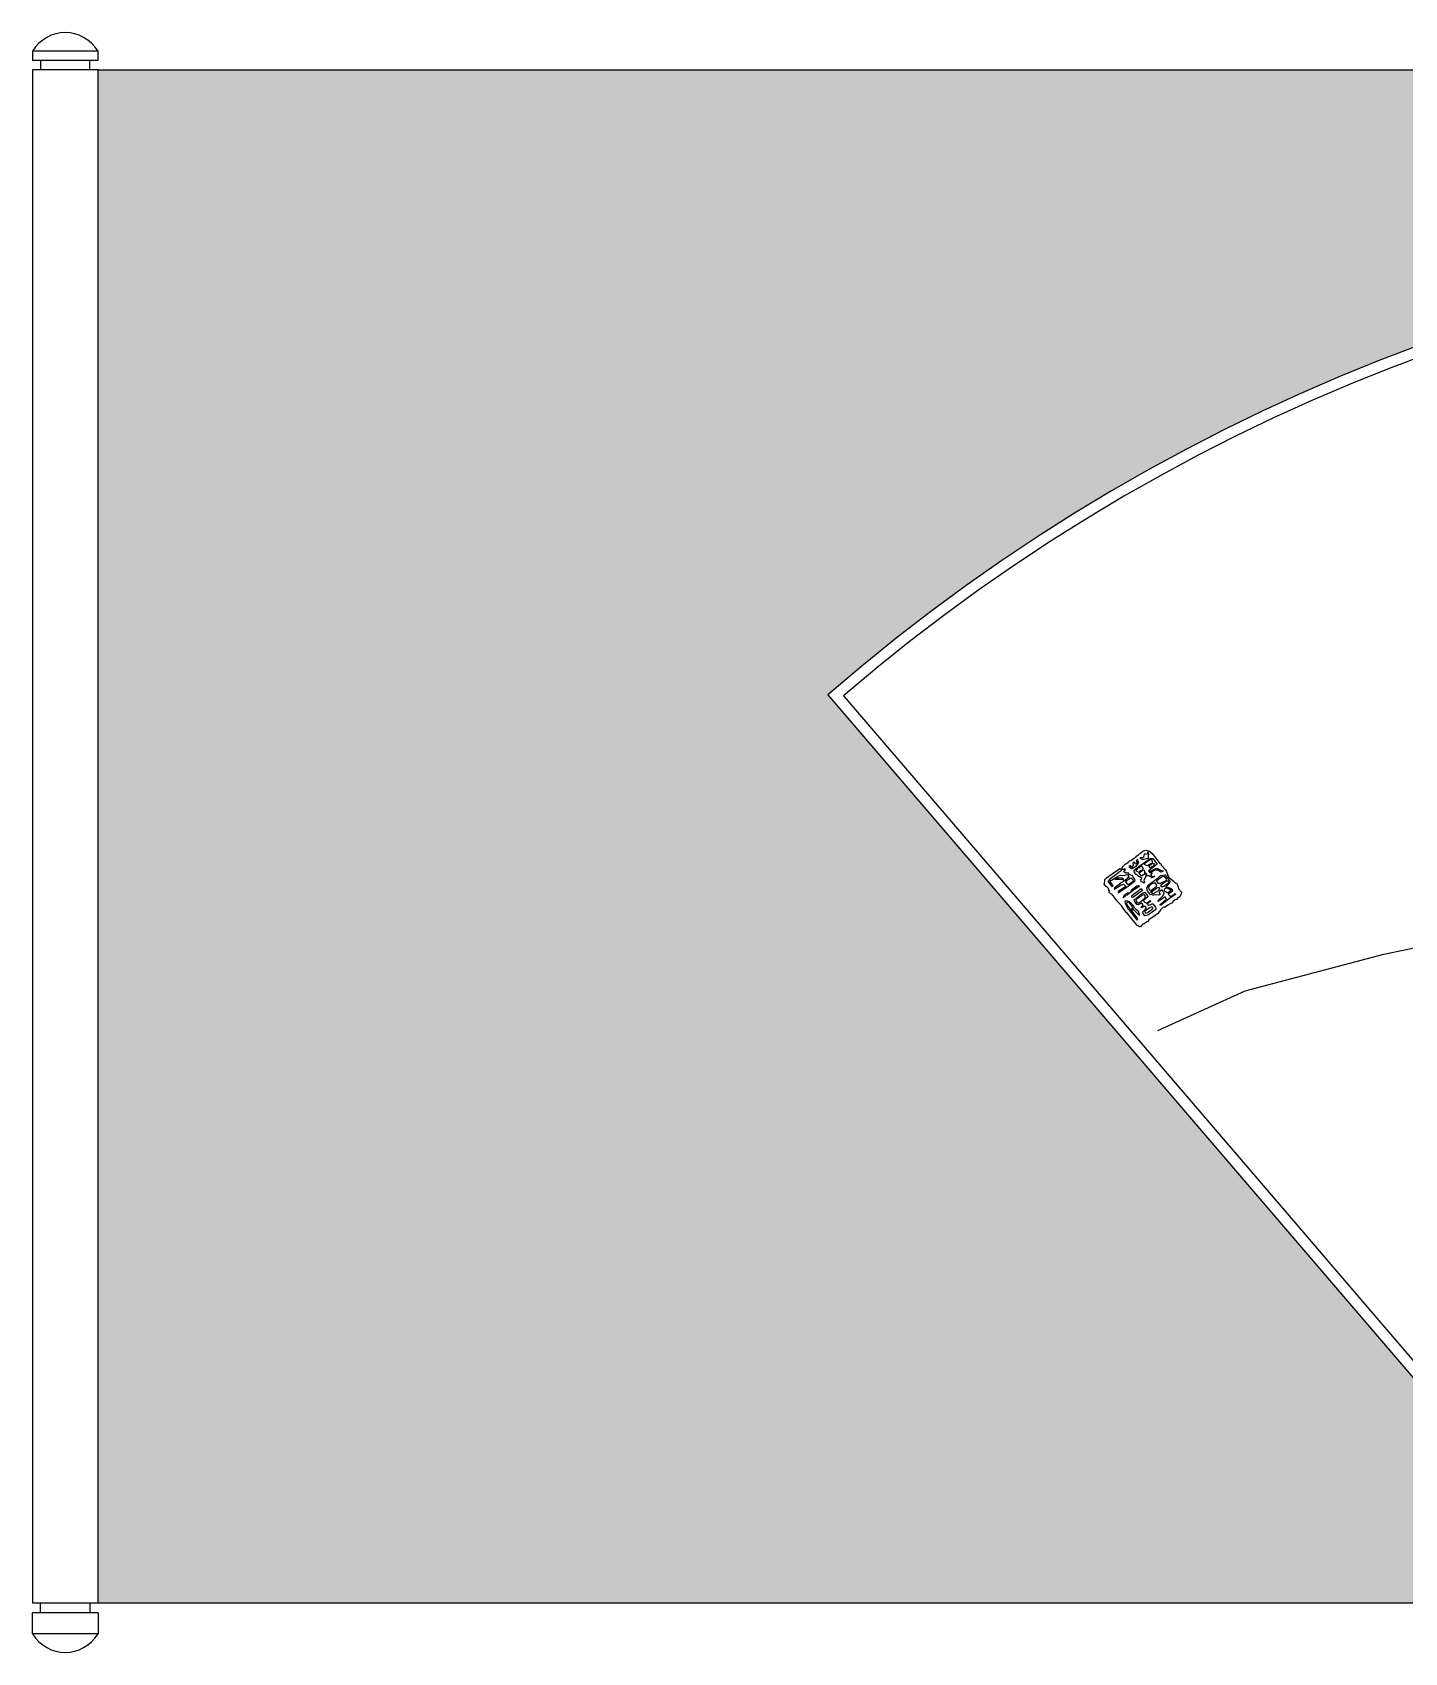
# Model space of a CAD drawing. Extents: x 424 to 2284, y 105 to 845.
# Drawn here: x 424 to 1050, y 105 to 845 of the extents above; entities that cross this region are included whole.
import ezdxf

# ---------------------------------------------------------------- set-up
doc = ezdxf.new("R2010")
doc.units = 0
doc.header["$LTSCALE"] = 10
doc.header["$MEASUREMENT"] = 0
for name, color, linetype in [('3', 3, 'CONTINUOUS'), ('4', 4, 'CONTINUOUS'), ('7', 7, 'CONTINUOUS'), ('BH', 3, 'CONTINUOUS')]:
    doc.layers.add(name, color=color, linetype=linetype)

msp = doc.modelspace()

# ---------------------------------------------------------------- hatches: boundary and pattern name
at = {"layer": 'BH'}
h = msp.add_hatch(dxfattribs=at)
h.set_pattern_fill('ESCHER', color=256, scale=50, style=0)
h.set_pattern_definition([(60, (-210, -315), (-60, -1e-08), [55, -5]), (180, (-210, -315), (30, -51.9615), [55, -5]), (300, (-210, -315), (60, -1e-08), [55, -5]), (60, (-205, -315), (-60, -1e-08), [10, -50]), (300, (-205, -315), (60, -1e-08), [10, -50]), (60, (-212.5, -310.67), (-60, -1e-08), [10, -50]), (180, (-212.5, -310.67), (30, -51.9615), [10, -50]), (300, (-212.5, -319.33), (60, -1e-08), [10, -50]), (180, (-212.5, -319.33), (30, -51.9615), [10, -50]), (60, (-230, -315), (-60, -1e-08), [10, -50]), (300, (-230, -315), (60, -1e-08), [10, -50]), (60, (-200, -332.32), (-60, -1e-08), [10, -50]), (180, (-200, -332.32), (30, -51.9615), [10, -50]), (300, (-200, -297.68), (60, -1e-08), [10, -50]), (180, (-200, -297.68), (30, -51.9615), [10, -50]), (0, (-200, -306.34), (-30, 51.9615), [35, -25]), (0, (-200, -323.66), (-30, 51.9615), [35, -25]), (120, (-207.5, -302.01), (-60, 1e-08), [35, -25]), (120, (-222.5, -310.67), (-60, 1e-08), [35, -25]), (240, (-222.5, -319.33), (30, -51.9615), [35, -25]), (240, (-207.5, -327.99), (30, -51.9615), [35, -25])])
edge = h.paths.add_edge_path(flags=16)
edge.add_arc((1357.09, -114.93), 409.87, 48.69816, 131.30184, ccw=False)
edge.add_line((1627.61, 192.98), (1926.99, 542.24))
edge.add_arc((1357.09, -114.93), 869.87, 49.06779, 130.93221)
edge.add_line((787.18, 542.24), (1086.57, 192.98))
h.paths.add_polyline_path([(2253.88, 827.45), (2253.88, 127.45), (453.88, 127.45), (453.88, 827.45)])

# ---------------------------------------------------------------- linework, layer by layer
at = {"layer": '3'}
for points in [[(937.81, 388.95), (977.75, 407.09), (1040.93, 423.77), (1145.5, 445.53), (1192.71, 457.14), (1268.23, 468.75), (1330.69, 478.9), (1367, 484.71), (1384.04, 488.43)], [(913.52, 455.79), (913.54, 457.82), (914.42, 458.64), (917.95, 461.27), (920.56, 462.9), (921.15, 462.48), (921.13, 461.91), (919.76, 460.92), (919.33, 460.62), (915.69, 457.93), (914.92, 457), (916.73, 454.75), (917.33, 455.05), (915.88, 457.06), (919.35, 459.18), (920.56, 459.93), (922.61, 459.76), (923.49, 460.21), (923.89, 460.04), (924.56, 459.23), (924.7, 459.16), (923.86, 458.28), (923.14, 457.75), (922.78, 457.49), (922.3, 457.52), (921.98, 458.21), (921.56, 458.55), (920.04, 458.56), (918.81, 458.55), (918.15, 458.07), (919.82, 458.09), (921.77, 457.87), (922.28, 457.41), (922.15, 456.95), (921.26, 456.4), (920.91, 456.52), (920.92, 456.25), (917.79, 453.91), (917.97, 453.48), (921.05, 455.42), (921.8, 455.54), (922.07, 455.79), (922.99, 454.9), (923.12, 454.71), (922.88, 454.54), (922.62, 454.26), (919.74, 452.38), (919.63, 451.74), (924.27, 454.9), (926.53, 456.62), (927.39, 457.33), (927.27, 457.88), (926.57, 459.12), (926.28, 459.65), (925.86, 459.72), (925.15, 459.94), (924.58, 460.35), (924.39, 460.86), (923.96, 460.83), (923.2, 460.74), (923.1, 461.12), (922.73, 461.13), (922.29, 461.74), (922.64, 461.98), (923.11, 462.3), (922.76, 462.77), (922.02, 462.33), (921.62, 462.54), (921.53, 462.93), (921.71, 463.7), (922.81, 464.86), (923.54, 465.11), (924.28, 465.74), (924.82, 466.4), (925.43, 466.57), (926.71, 467.48), (927.62, 467.87), (928.19, 468.73), (929.01, 469.14), (929.54, 469.8), (930.15, 470.23), (930.89, 470.86), (932.39, 471.2), (933.92, 470.74), (935.15, 469.79), (936.88, 467.64), (938.72, 465.21), (939.39, 465.05), (939.33, 464.36), (941.23, 462.24), (941.71, 461.57), (942.28, 460.15), (943.02, 458.48), (943.58, 458.33), (944.84, 457.22), (945.81, 456.26), (946.26, 456.13), (946.88, 455.02), (947.29, 453.56), (948.66, 452.17), (948.49, 451.13), (947.77, 449.96), (946.69, 449.28), (946.51, 449.15), (946.56, 448.82), (945.78, 448.63), (944.7, 447.84), (944.43, 447.19), (943.41, 446.83), (942.39, 446.19), (940.82, 445.06), (940.27, 445.31), (939.04, 443.96), (938.55, 443.24), (937.63, 442.21), (936.65, 441.41), (935.57, 440.73), (935.2, 440.74), (935.09, 440.38), (934.36, 439.86), (933.76, 439.42), (933.16, 438.72), (932.39, 438.26), (932.18, 438.29), (931.42, 437.56), (931.05, 437.57), (930.41, 436.92), (929.88, 436.26), (929.56, 436.31), (928.24, 437.01), (927.89, 437.49), (923.99, 442.4), (923.36, 442.77), (921.33, 445.71), (919.65, 447.54), (919.17, 448.2), (918.75, 448.54), (918.31, 449.14), (918.02, 449.67), (917.54, 450.33), (917.16, 450.61), (917, 451.22), (916.22, 451.4), (915.62, 451.98), (915.71, 452.5), (915.31, 453.31), (915.46, 453.61), (915.14, 453.93), (914.73, 454.37), (914.25, 454.66), (913.17, 455.9)], [(924.53, 463.74), (925.75, 462.97), (926.74, 463.19), (928.26, 464.29), (929.06, 465.69), (928.75, 466.12), (928.61, 467.01), (927.85, 466.46), (928.16, 466.03), (928.26, 465.44), (927.79, 464.94), (927.06, 465.73), (926.87, 465.76), (926.33, 465.37), (926.5, 464.67), (926.41, 464.11), (925.92, 463.42), (925.29, 464.29), (924.49, 464.04)], [(929.83, 457.52), (930.65, 458.44), (929.94, 458.75), (929.7, 459.07), (929.22, 459.06), (927.7, 460.26), (927.07, 461.13), (927.04, 462.09), (929.7, 464.34), (934.34, 467.51), (935.57, 467.41), (937.55, 464.88), (935.92, 463.71), (933.5, 461.81), (934.13, 460.94), (934.78, 461.41), (935.17, 460.87), (934.45, 460.03), (935.16, 459.05), (936.18, 459.46), (936.37, 459.43), (935.17, 458.57), (933.69, 459.48), (933.03, 459.49), (932.82, 460), (932.28, 460.76), (931.8, 460.74), (931.79, 461.89), (931.26, 462.17), (929.12, 460.8), (929.36, 460.47), (930.17, 459.57), (932.07, 460.65), (932.56, 460.22), (931.94, 458.71), (931.46, 457.54), (931.71, 456.74), (931.62, 456.18), (930.94, 456.67), (930.38, 456.76), (930.07, 457.2), (929.91, 457.41)], [(929.66, 467.6), (930.8, 466.94), (931.5, 467.11), (932.6, 467.41), (933.59, 467.63), (933.48, 468.7), (933.63, 469.63), (933.43, 470.15), (932.95, 470.13), (933.07, 469.73), (932.9, 469.27), (932.34, 469.37), (931.52, 469.59), (931.48, 468.74), (931.14, 467.84), (929.99, 467.83), (929.58, 467.71)], [(933.65, 463.89), (935.12, 465.1), (934.56, 465.04), (933.01, 464.09), (932.56, 464.26), (931.77, 464.67), (932, 465.5), (934.36, 467.03), (934.95, 467.12), (935.17, 466.13), (935.21, 465.84), (935.15, 465.46), (935.62, 465.02), (935.79, 465.26), (936.1, 464.83), (935.68, 464.04), (934.41, 463.29), (934.3, 463.21), (933.84, 463.86)], [(923.14, 457.13), (924.88, 458.38), (925.53, 458.58), (926.2, 458.01), (926.58, 457.49), (926.31, 456.77), (924.48, 455.45), (923.78, 455.87), (923.37, 456.63), (923.05, 457.07)], [(929.79, 461.93), (930.89, 462.23), (931.12, 463.06), (930.57, 463.81), (930.02, 463.91), (929.47, 463.51), (929.6, 463.11), (929.26, 463.36), (928.39, 462.73), (927.68, 461.89), (928.47, 461.48), (929.37, 461.14), (929.82, 462.12)], [(935.97, 450.59), (934.88, 450.96), (934.4, 450.94), (933.08, 452.78), (932.81, 454.07), (933.61, 455.47), (935.24, 456.64), (937.95, 458.6), (938.99, 459.67), (941.16, 460.08), (942.49, 458.24), (943.5, 456.83), (943.04, 456.33), (941.4, 454.49), (942.7, 454.28), (943.95, 453.7), (943.56, 453.09), (942.95, 453.48), (941.82, 454.14), (940.73, 453.36), (940.72, 452.69), (942.31, 451.86), (943.61, 452.8), (944.4, 453.53), (944.43, 452.57), (942.59, 451.24), (943.06, 450.59), (943.52, 449.94), (945.69, 451.5), (945.82, 451.1), (943.11, 449.14), (938.95, 445.99), (938.94, 446.47), (941.82, 448.88), (941.15, 450.04), (939.85, 449.1), (938.44, 448.09), (937.74, 447.91), (938.77, 448.99), (940.28, 450.56), (940.68, 451.84), (940.26, 452.19), (939.74, 453.14), (939.01, 452.78), (938.58, 452.46), (938.46, 451.72), (938.92, 451.07), (938.19, 450.71), (937.26, 450.86), (935.9, 450.7)], [(934.03, 461.53), (937.35, 463.1), (938.49, 462.43), (940.18, 461.68), (939.16, 461.27), (937.76, 462.07), (937.09, 462.09), (935.8, 461.82), (934.85, 461.3)], [(938.78, 456.07), (941.59, 457.43), (941.98, 458.04), (941.32, 458.72), (940.56, 459.32), (939.46, 459.02), (937.91, 457.74), (937.23, 457.09), (937.93, 456.11), (939.03, 456.41)], [(921.92, 449.65), (922.65, 450.84), (923.95, 451.78), (924.79, 451.72), (925.79, 452.7), (925.72, 453.18), (928.16, 454.93), (928.95, 455.11), (929.31, 454.97), (928.94, 454.57), (926.59, 452.88), (925.81, 452.32), (924.57, 451.29), (923.87, 450.79), (923.07, 450.61), (922.74, 449.98), (921.89, 449.5)], [(926.35, 449.78), (930.79, 452.98), (930.44, 453.47), (929.92, 453.41), (928.8, 452.54), (926.73, 450.99), (926.36, 450.72), (925.64, 450.08), (926, 449.84), (926.28, 449.79)], [(927.68, 449.06), (929.96, 451.01), (931.78, 452.13), (933.37, 450.09), (932.52, 449.36), (931.81, 448.79), (931.31, 448.36), (931.57, 447.74), (932.77, 447.11), (934.23, 448.28), (934.62, 448), (932.89, 446.76), (933.41, 446.13), (934.37, 446.26), (935.14, 446.76), (935.55, 446.8), (936.71, 445.27), (936.96, 444.57), (936.86, 444.19), (934.15, 442.24), (933.25, 441.59), (931.86, 441.34), (931.02, 442.6), (931.17, 443.34), (932.11, 444.38), (932.62, 444.88), (932.18, 445.5), (931.43, 445.58), (930.53, 444.93), (930.13, 445.39), (930.75, 445.84), (931.08, 446.33), (930.48, 447.08), (929.73, 446.73), (928.86, 446.29), (928.25, 446.53), (927.36, 447.77), (926.93, 448.45), (927.21, 448.84), (927.57, 449.04)], [(934.93, 452.96), (937.23, 454.79), (937.33, 455.35), (936.62, 456.32), (935.12, 455.9), (934.03, 455.12), (933.4, 454.17), (933.92, 453.22), (934.9, 452.78)], [(934.91, 452.29), (937.19, 453.93), (938.03, 454.37), (938.57, 453.61), (938.05, 452.74), (935.72, 451.4), (934.51, 452.17), (935.38, 452.79)], [(939.36, 455.5), (941.21, 456.82), (942.41, 457.41), (942.85, 456.36), (941.66, 455.5), (940.47, 454.65), (939.85, 454.36), (939.16, 454.86), (939.26, 455.4)], [(929.59, 441.39), (929.04, 443.3), (928.16, 443.82), (927.35, 444.72), (926.68, 445.88), (925.53, 447.02), (924.77, 447.63), (923.97, 448.04), (923.38, 447.95), (922.9, 447.93), (922.73, 447.48), (923.22, 446.35), (924.06, 444.49), (924.72, 443.81), (927.35, 440.6), (928.4, 439.38), (928.67, 439.91), (926.57, 442.84), (925.06, 444.71), (923.34, 447.09), (923.77, 447.41), (924.39, 447.69), (925.88, 445.63), (926.52, 444.28), (929.4, 441.42)], [(926.2, 444.71), (925.55, 444.24)], [(925.87, 443.81), (926.49, 444.09)], [(928.15, 449.02), (929.39, 449.98), (931.42, 451.06), (931.82, 450.42), (931.89, 449.72), (931.85, 449.25), (930.11, 447.68), (929.13, 447.04), (928.65, 447.01), (928.19, 447.74), (927.87, 448.45), (928.05, 448.89)], [(932.17, 443.68), (933.72, 444.74), (934.85, 445.43), (935.22, 445.44), (935.43, 444.72), (935.09, 443.97), (933.55, 442.99), (932.47, 442.4), (932.11, 442.82), (931.8, 443.42), (932.08, 443.55)]]:
    msp.add_lwpolyline(points, dxfattribs=at)
at = {"layer": '4'}
msp.add_lwpolyline([(2253.88, 827.45), (2253.88, 127.45), (453.88, 127.45), (453.88, 827.45)], close=True, dxfattribs=at)
at = {"layer": '7'}
for p, q in [((453.88, 836.02), (423.88, 836.02)), ((423.88, 836.02), (423.88, 831.73)), ((453.88, 831.73), (453.88, 836.02)), ((453.88, 831.73), (423.88, 831.73)), ((427.63, 831.73), (427.63, 827.45)), ((450.13, 827.45), (450.13, 831.73)), ((423.88, 827.45), (423.88, 127.45)), ((453.88, 827.45), (423.88, 827.45)), ((453.88, 127.45), (453.88, 827.45)), ((453.88, 127.45), (423.88, 127.45)), ((427.63, 123.16), (427.63, 127.45)), ((450.13, 127.45), (450.13, 123.16)), ((453.88, 123.16), (423.88, 123.16)), ((423.88, 113.52), (423.88, 123.16)), ((453.88, 123.16), (453.88, 113.52)), ((453.88, 113.52), (423.88, 113.52))]:
    msp.add_line(p, q, dxfattribs=at)
for points in [[(1086.57, 192.98, -0.37689), (1627.61, 192.98), (1926.99, 542.24, 0.373211), (787.18, 542.24)], [(1087.09, 200.05, -0.36994), (1627.09, 200.05), (1919.95, 541.71, 0.36994), (794.22, 541.71)]]:
    msp.add_lwpolyline(points, format="xyb", close=True, dxfattribs=at)
for centre, start_param, end_param in [((438.88, 823.16), -0.927295, 0.927295), ((438.88, 126.38), 2.214297, 4.068888)]:
    msp.add_ellipse(centre, major_axis=(0, 21.43), ratio=0.875, start_param=start_param, end_param=end_param, dxfattribs=at)

doc.saveas('drawing.dxf')
